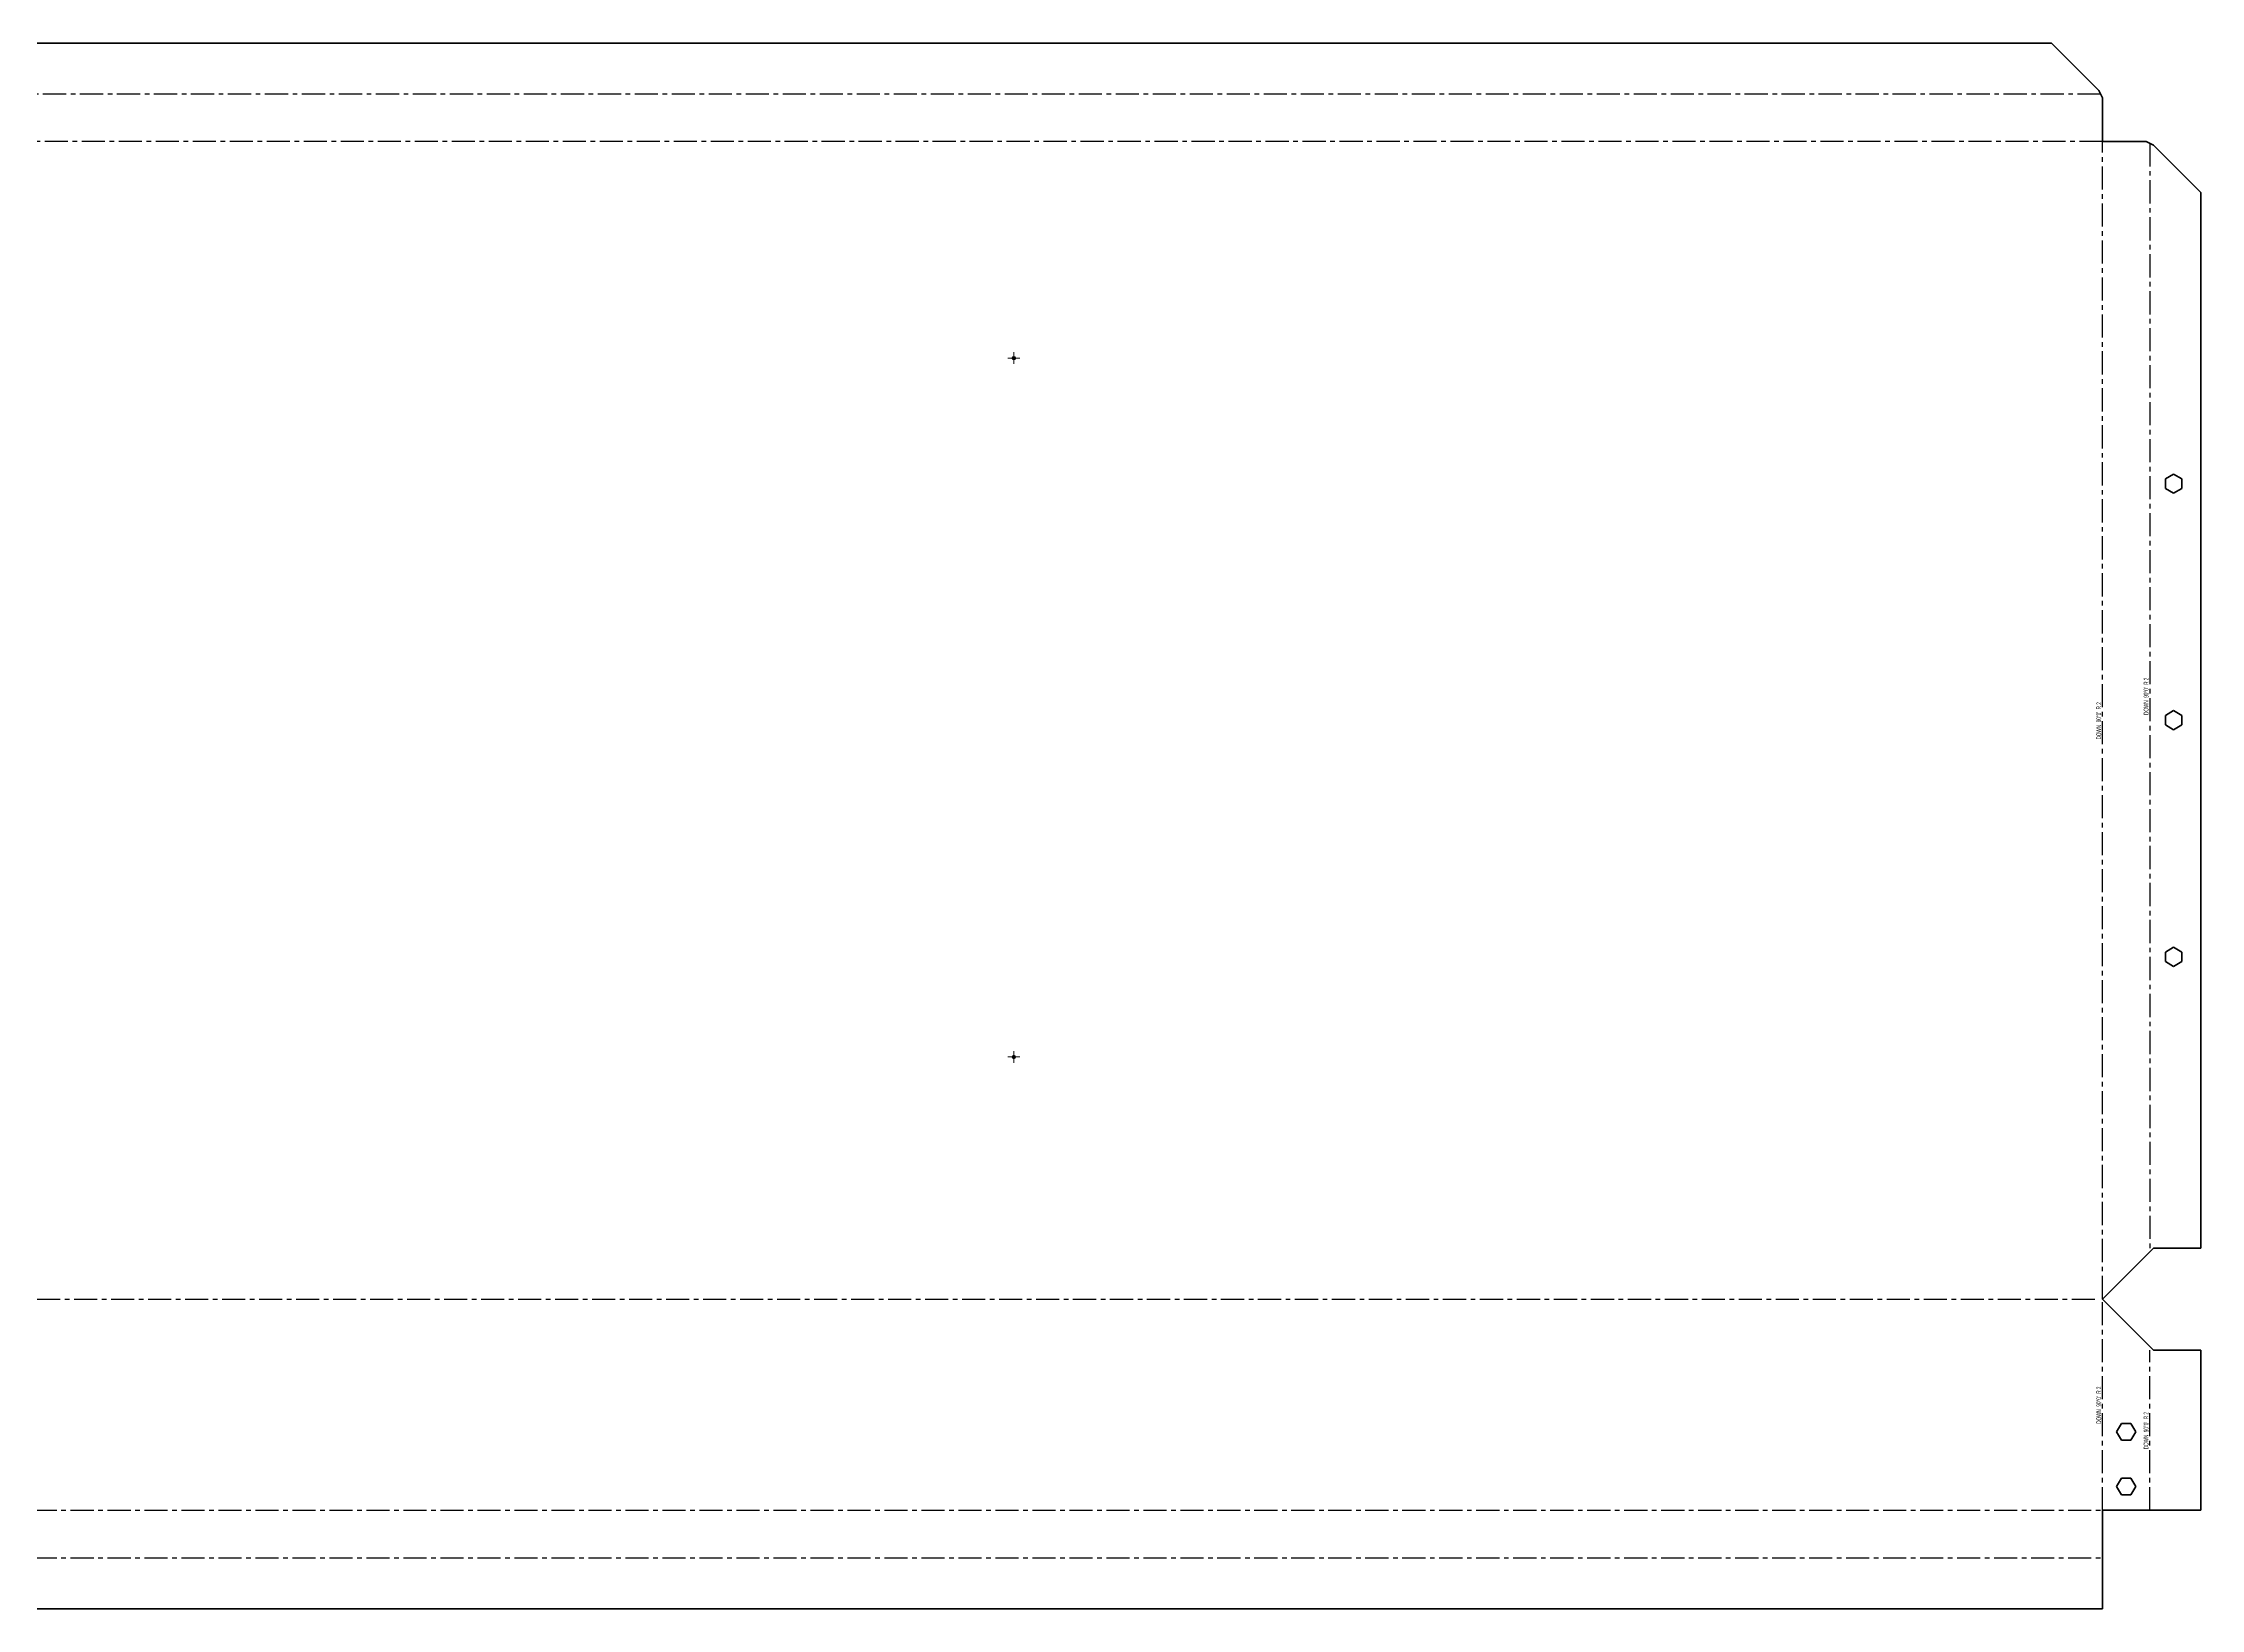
# Model space of a CAD drawing. Header units: millimetres. Extents: x -769 to 1715, y -375 to 486.
# Drawn here: x 530 to 1715, y -375 to 486 of the extents above; entities that cross this region are included whole.
import ezdxf

# ---------------------------------------------------------------- set-up
doc = ezdxf.new("R2010")
doc.units = ezdxf.units.MM
doc.linetypes.add('CENTERX2', pattern=[20.32, 12.7, -2.54, 2.54, -2.54])
doc.styles.add('SLDTEXTSTYLE0', font='TXT', dxfattribs={"width": 0.572187})

# ---------------------------------------------------------------- blocks, each defined once
blk = doc.blocks.new('SW_CENTERMARKSYMBOL_4')
at = {"color": 0, "linetype": 'Continuous', "lineweight": 18}
for p, q in [((-2.5, 0), (-3.25, 0)), ((0, 0), (-2.5, 0)), ((0, 2.5), (0, 3.25)), ((0, 0), (0, 2.5)), ((0, 0), (0, -2.5)), ((0, 0), (2.5, 0)), ((2.5, 0), (3.25, 0)), ((0, -2.5), (0, -3.25))]:
    blk.add_line(p, q, dxfattribs=at)
blk = doc.blocks.new('SW_CENTERMARKSYMBOL_5')
at = {"color": 0, "linetype": 'Continuous', "lineweight": 18}
for p, q in [((-2.5, 0), (-3.25, 0)), ((0, 0), (-2.5, 0)), ((0, 2.5), (0, 3.25)), ((0, 0), (0, 2.5)), ((0, 0), (0, -2.5)), ((0, 0), (2.5, 0)), ((2.5, 0), (3.25, 0)), ((0, -2.5), (0, -3.25))]:
    blk.add_line(p, q, dxfattribs=at)

msp = doc.modelspace()

# ---------------------------------------------------------------- linework, layer by layer
at = {"color": 7, "linetype": 'Continuous', "lineweight": 35}
for p, q in [((-686.7, 485.7), (1633.3, 485.7)), ((1633.3, 485.7), (1659.3, 459.7)), ((1659.3, 459.7), (1661.3, 455.7)), ((1661.3, 455.7), (1661.3, 431.7)), ((1661.3, 431.7), (1685.3, 431.7)), ((1685.3, 431.7), (1689.3, 429.7)), ((1689.3, 429.7), (1715.3, 403.7)), ((1715.3, 403.7), (1715.3, -176.3)), ((1700.3, 249), (1695.8, 246.3)), ((1704.9, 246.3), (1700.3, 249)), ((1695.8, 246.3), (1695.8, 241.1)), ((1695.8, 241.1), (1700.3, 238.5)), ((1700.3, 238.5), (1704.9, 241.1)), ((1704.9, 241.1), (1704.9, 246.3)), ((1700.3, 119), (1695.8, 116.3)), ((1704.9, 116.3), (1700.3, 119)), ((1695.8, 116.3), (1695.8, 111.1)), ((1695.8, 111.1), (1700.3, 108.5)), ((1700.3, 108.5), (1704.9, 111.1)), ((1704.9, 111.1), (1704.9, 116.3)), ((1700.3, -11), (1695.8, -13.7)), ((1704.9, -13.7), (1700.3, -11)), ((1695.8, -13.7), (1695.8, -18.9)), ((1695.8, -18.9), (1700.3, -21.5)), ((1700.3, -21.5), (1704.9, -18.9)), ((1704.9, -18.9), (1704.9, -13.7)), ((1689.3, -176.3), (1661.3, -204.3)), ((1715.3, -176.3), (1689.3, -176.3)), ((1661.3, -204.3), (1689.3, -232.3)), ((1689.3, -232.3), (1715.3, -232.3)), ((1715.3, -232.3), (1715.3, -320.3)), ((1671.7, -272.7), (1669, -277.3)), ((1669, -277.3), (1671.7, -281.8)), ((1676.9, -272.7), (1671.7, -272.7)), ((1671.7, -281.8), (1676.9, -281.8)), ((1679.6, -277.3), (1676.9, -272.7)), ((1676.9, -281.8), (1679.6, -277.3)), ((1671.7, -302.7), (1669, -307.3)), ((1669, -307.3), (1671.7, -311.8)), ((1676.9, -302.7), (1671.7, -302.7)), ((1679.6, -307.3), (1676.9, -302.7)), ((1676.9, -311.8), (1679.6, -307.3)), ((1671.7, -311.8), (1676.9, -311.8)), ((1715.3, -320.3), (1661.3, -320.3)), ((1661.3, -374.5), (1661.3, -320.3)), ((-714.7, -374.5), (1661.3, -374.5))]:
    msp.add_line(p, q, dxfattribs=at)
at = {"color": 7, "linetype": 'CENTERX2'}
for p, q in [((1660.3, 457.7), (-713.7, 457.7)), ((1661.3, 431.7), (-714.7, 431.7)), ((1661.3, -204.3), (1661.3, 431.7)), ((1687.3, 430.7), (1687.3, -176.3)), ((-712.7, -204.3), (1659.3, -204.3)), ((1661.3, -320.3), (1661.3, -204.3)), ((1687.3, -320.3), (1687.3, -232.3)), ((-714.7, -320.3), (1661.3, -320.3)), ((-714.7, -346.4), (1661.3, -346.4))]:
    msp.add_line(p, q, dxfattribs=at)
at = {"color": 7, "linetype": 'Continuous', "lineweight": 35}
for centre in [(1063.3, 312.7), (1063.3, -71.3)]:
    msp.add_circle(centre, 0.75, dxfattribs=at)

# ---------------------------------------------------------------- block references
at = {"color": 7, "linetype": 'Continuous', "lineweight": 18}
for name, p in [('SW_CENTERMARKSYMBOL_4', (1063.3, 312.7)), ('SW_CENTERMARKSYMBOL_5', (1063.3, -71.3))]:
    msp.add_blockref(name, p, dxfattribs=at)

# ---------------------------------------------------------------- texts
at = {"color": 7, "linetype": 'Continuous', "lineweight": 0, "char_height": 2.646, "attachment_point": 2, "rotation": 90, "style": 'SLDTEXTSTYLE0'}
for insert in [(1683.9, 126.9), (1657.9, 113.4), (1657.9, -262.6), (1683.9, -276.6)]:
    msp.add_mtext("DOWN  90°0'  R 2", dxfattribs=dict(at, insert=insert))

doc.saveas('drawing.dxf')
